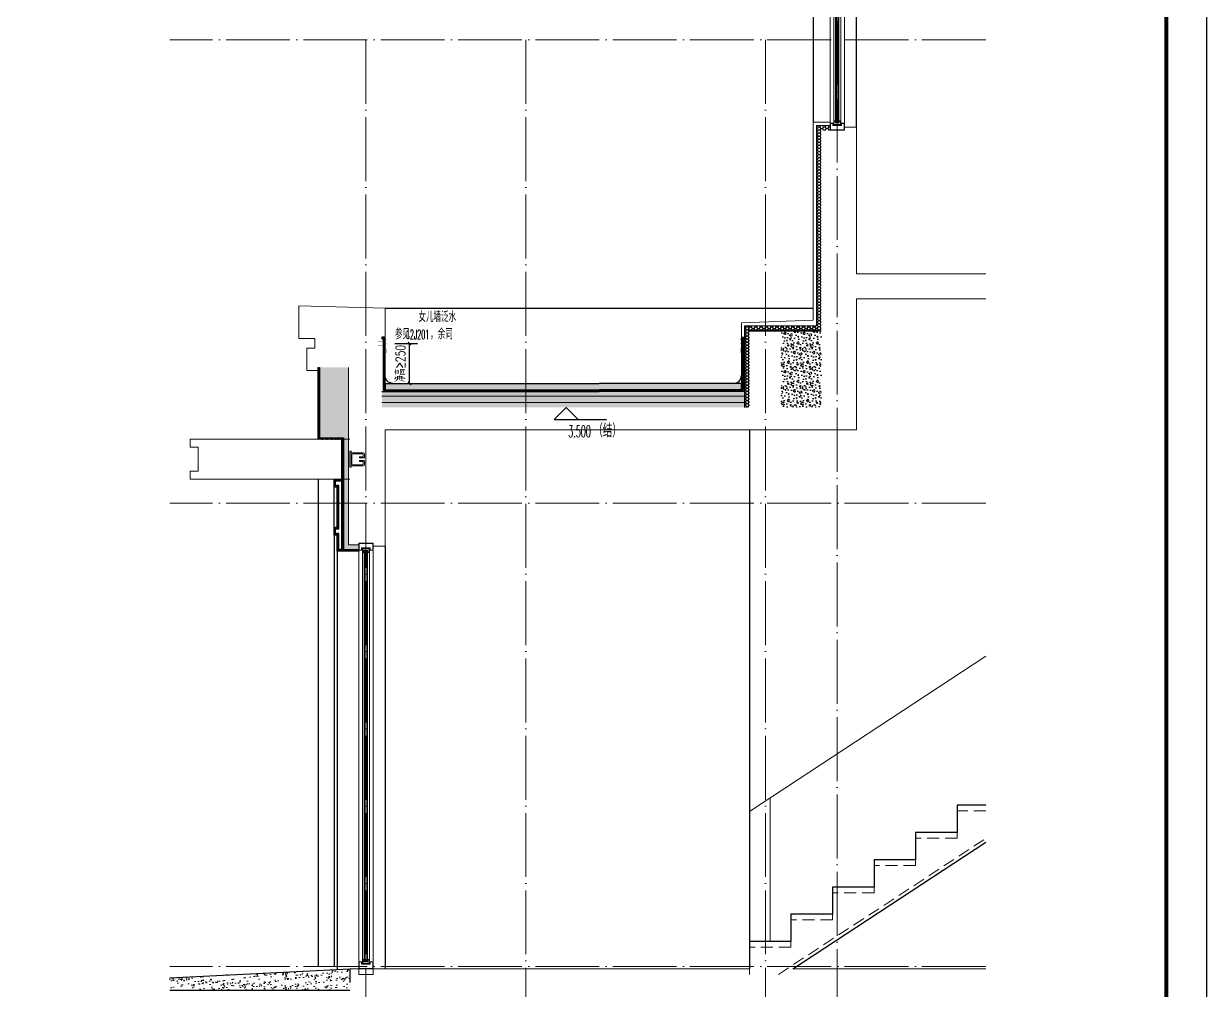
# Model space of a CAD drawing. Extents: x 27938 to 725830, y -209821 to 1628073.
# Drawn here: x 514478 to 521880, y -168599 to -162547 of the extents above; entities that cross this region are included whole.
import ezdxf
from ezdxf.xclip import XClip

# ---------------------------------------------------------------- set-up
doc = ezdxf.new("R2010")
doc.units = 0
doc.header["$LTSCALE"] = 1000
doc.header["$MEASUREMENT"] = 0
doc.header["$XCLIPFRAME"] = 0
for name, pattern in [('DASH', [0.35, 0.25, -0.1]), ('DOTE', [2.42, 2, -0.2, 0.02, -0.2]), ('HIDDEN', [0.375, 0.25, -0.125])]:
    doc.linetypes.add(name, pattern=pattern)
for name, color, linetype in [('3-剖面填充（细）', 250, 'Continuous'), ('3-屋面构造层', 157, 'Continuous'), ('DIM_ELEV', 3, 'Continuous'), ('DIM_IDEN', 67, 'Continuous'), ('PUB_TEXT', 4, 'Continuous'), ('SURFACE', 6, 'Continuous'), ('图框', 140, 'Continuous'), ('看线', 251, 'Continuous'), ('立面', 73, 'Continuous'), ('立面-看线', 251, 'Continuous')]:
    doc.layers.add(name, color=color, linetype=linetype)
for name, color, linetype, lineweight in [('DOTE', 19, 'DOTE', 9), ('PUB_HATCH', 8, 'Continuous', 9), ('S_WINDOW', 144, 'Continuous', 15), ('STAIR', 2, 'Continuous', 18), ('WALL', 9, 'Continuous', 40), ('内粉刷', 37, 'Continuous', 9), ('填充', 251, 'Continuous', 5), ('栏杆', 163, 'Continuous', 5), ('立面-普通轮廓', 7, 'Continuous', 18), ('立面-栏杆', 105, 'Continuous', 15), ('细细', 250, 'Continuous', 0)]:
    doc.layers.add(name, color=color, linetype=linetype, lineweight=lineweight)
doc.layers.add('yichutu', color=7, linetype='Continuous', true_color=0xffffff, plot=False)
doc.styles.add('_TCH_DIM', font='SIMPLEX.shx', dxfattribs={"width": 0.7, "bigfont": 'GBCBIG.shx'})
doc.styles.add('_TCH_DIM_T3', font='SIMPLEX.shx', dxfattribs={"width": 0.494118, "bigfont": 'GBCBIG.shx'})
doc.dimstyles.new('_TCH_ARCH&&20', dxfattribs={"dimtxt": 59.5, "dimasz": 20, "dimexe": 50, "dimexo": 60, "dimgap": 25.25, "dimtad": 1, "dimdec": 0, "dimzin": 0, "dimdsep": 46, "dimtxsty": '_TCH_DIM_T3', "dimblk": 'ARCHTICK', "dimcen": 0.09, "dimclrt": 7, "dimazin": 2, "dimtfac": 1, "dimtdec": 0, "dimtix": 1, "dimtmove": 2, "dimatfit": 3, "dimfxl": 1, "dimtolj": 1, "dimtzin": 0, "dimarcsym": 0})
pattern_1 = [(315, (-487844.146, -695312.984), (-1.767766953, -1.767766953), []), (315, (-487842.9675, -695312.984), (-1.767766953, -1.767766953), [])]
pattern_2 = [(315, (-487844.1448, -698016.4197), (-1.767766953, -1.767766953), []), (315, (-487842.9663, -698016.4197), (-1.767766953, -1.767766953), [])]
pattern_3 = [(315, (-218910.2607, -140541.0897), (-1.767766953, -1.767766953), []), (315, (-218909.0822, -140541.0897), (-1.767766953, -1.767766953), [])]
pattern_4 = [(315, (-218910.2607, -141979.3279), (-1.767766953, -1.767766953), []), (315, (-218909.0822, -141979.3279), (-1.767766953, -1.767766953), [])]

# ---------------------------------------------------------------- blocks, each defined once
blk = doc.blocks.new('GFDDDDRG')
at = {"layer": '图框'}
blk.add_lwpolyline([(923310, -107437), (923310, -159999), (893610, -159999), (893610, -107437)], close=True, dxfattribs=at)
blk.add_lwpolyline([(923310, -107437), (923310, -159999), (893610, -159999), (893610, -107437)], close=True, dxfattribs=at)
at = {"layer": '图框', "const_width": 50}
blk.add_lwpolyline([(894110, -159499), (922810, -159499), (922810, -108687), (894110, -108687)], close=True, dxfattribs=at)
blk = doc.blocks.new('yct-1051-594-26275-14850-25-1002.0')
at = {"layer": 'yichutu', "color": 7, "true_color": 0xffffff}
blk.add_lwpolyline([(0, 0), (0, 14850), (26275, 14850), (26275, 0)], close=True, dxfattribs=at)
blk = doc.blocks.new('A$C657A2A31')
at = {"layer": '栏杆', "color": 5}
for p, q in [((0, 0), (6.4, 0)), ((0, -100.3), (0, 0)), ((6.4, 0), (6.4, -100.3)), ((84.4, -10), (12.4, -10)), ((12.4, -22.3), (12.4, -78)), ((77.4, -16.3), (18.4, -16.3)), ((59.6, -35.7), (59.6, -41.7)), ((80.4, -35.7), (59.6, -35.7)), ((87.4, -41.7), (59.6, -41.7)), ((59.6, -58.6), (59.6, -64.6)), ((87.4, -58.6), (59.6, -58.6)), ((80.4, -64.6), (59.6, -64.6)), ((83.4, -32.7), (83.4, -22.3)), ((83.4, -67.6), (83.4, -78)), ((90.4, -16), (90.4, -38.7)), ((90.4, -84.3), (90.4, -61.6)), ((6.4, -100.3), (0, -100.3)), ((84.4, -90.3), (12.4, -90.3)), ((77.4, -84), (18.4, -84))]:
    blk.add_line(p, q, dxfattribs=at)
for centre, radius, start, end in [((12.4, -16), 6, 90, 180), ((18.4, -22.3), 6, 90, 180), ((77.4, -22.3), 6, 0, 90), ((80.4, -32.7), 3, 270, 0), ((80.4, -67.6), 3, 0, 90), ((84.4, -16), 6, 0, 90), ((87.4, -38.7), 3, 270, 0), ((87.4, -61.6), 3, 0, 90), ((12.4, -84.3), 6, 180, 270), ((18.4, -78), 6, 180, 270), ((77.4, -78), 6, 270, 0), ((84.4, -84.3), 6, 270, 0)]:
    blk.add_arc(centre, radius, start, end, dxfattribs=at)
blk = doc.blocks.new('zrszerf')
at = {"layer": '细细'}
h = blk.add_hatch(dxfattribs=at)
h.set_pattern_fill('金属', color=256, style=0)
h.set_pattern_definition(pattern_3)
h.paths.add_polyline_path([(257694.9, 608543.3), (257714.9, 608543.3), (257714.9, 608556.8), (257764.9, 608556.8), (257764.9, 608543.3), (257784.9, 608543.3), (257784.9, 608588.3), (257694.9, 608588.3)])
h.paths.add_polyline_path([(257712.9, 608558.8), (257712.9, 608545.3), (257696.9, 608545.3), (257696.9, 608586.3), (257782.9, 608586.3), (257782.9, 608545.3), (257766.9, 608545.3), (257766.9, 608558.8)], flags=16)
h = blk.add_hatch(dxfattribs=at)
h.set_pattern_fill('金属', color=256, style=0)
h.set_pattern_definition(pattern_3)
h.paths.add_polyline_path([(257762.4, 608554.8), (257762.4, 608529.8), (257750.4, 608529.8), (257750.4, 608539.8), (257729.4, 608539.8), (257729.4, 608529.8), (257717.4, 608529.8), (257717.4, 608554.8)])
h.paths.add_polyline_path([(257719.4, 608552.8), (257719.4, 608531.8), (257727.4, 608531.8), (257727.4, 608541.8), (257752.4, 608541.8), (257752.4, 608531.8), (257760.4, 608531.8), (257760.4, 608552.8)], flags=16)
h = blk.add_hatch(color=256, dxfattribs=at)
edge = h.paths.add_edge_path()
edge.add_line((257735.4, 608539.8), (257735.4, 608527.8))
edge.add_arc((257739.9, 608519.5), 9.44, 61.51755, 118.48245, ccw=False)
edge.add_line((257744.4, 608527.8), (257744.4, 608539.8))
edge.add_arc((257739.9, 608548.1), 9.44, 241.51755, 298.48245, ccw=False)
h = blk.add_hatch(dxfattribs=at)
h.set_pattern_fill('金属', color=256, style=0)
h.set_pattern_definition(pattern_4)
h.paths.add_polyline_path([(257694.9, 607233.3), (257714.9, 607233.3), (257714.9, 607219.8), (257764.9, 607219.8), (257764.9, 607233.3), (257784.9, 607233.3), (257784.9, 607188.3), (257694.9, 607188.3)])
h.paths.add_polyline_path([(257712.9, 607217.8), (257712.9, 607231.3), (257696.9, 607231.3), (257696.9, 607190.3), (257782.9, 607190.3), (257782.9, 607231.3), (257766.9, 607231.3), (257766.9, 607217.8)], flags=16)
h = blk.add_hatch(dxfattribs=at)
h.set_pattern_fill('金属', color=256, style=0)
h.set_pattern_definition(pattern_4)
h.paths.add_polyline_path([(257762.4, 607221.8), (257762.4, 607246.8), (257750.4, 607246.8), (257750.4, 607236.8), (257729.4, 607236.8), (257729.4, 607246.8), (257717.4, 607246.8), (257717.4, 607221.8)])
h.paths.add_polyline_path([(257719.4, 607223.8), (257719.4, 607244.8), (257727.4, 607244.8), (257727.4, 607234.8), (257752.4, 607234.8), (257752.4, 607244.8), (257760.4, 607244.8), (257760.4, 607223.8)], flags=16)
h = blk.add_hatch(color=256, dxfattribs=at)
edge = h.paths.add_edge_path()
edge.add_line((257735.4, 607236.8), (257735.4, 607248.8))
edge.add_arc((257739.9, 607257.1), 9.44, 241.51755, 298.48245)
edge.add_line((257744.4, 607248.8), (257744.4, 607236.8))
edge.add_arc((257739.9, 607228.5), 9.44, 61.51755, 118.48245)
at = {"layer": 'S_WINDOW'}
for p, q in [((257694.9, 607233.3), (257694.9, 608543.3)), ((257717.4, 607246.8), (257717.4, 608529.8)), ((257762.4, 607246.8), (257762.4, 608529.8)), ((257784.9, 607233.3), (257784.9, 608543.3))]:
    blk.add_line(p, q, dxfattribs=at)
for points in [[(257784.9, 608588.3), (257784.9, 608543.3), (257764.9, 608543.3), (257764.9, 608556.8), (257714.9, 608556.8), (257714.9, 608543.3), (257694.9, 608543.3), (257694.9, 608588.3)], [(257782.9, 608586.3), (257782.9, 608545.3), (257766.9, 608545.3), (257766.9, 608558.8), (257712.9, 608558.8), (257712.9, 608545.3), (257696.9, 608545.3), (257696.9, 608586.3)], [(257762.4, 608554.8), (257762.4, 608529.8), (257750.4, 608529.8), (257750.4, 608539.8), (257729.4, 608539.8), (257729.4, 608529.8), (257717.4, 608529.8), (257717.4, 608554.8)], [(257760.4, 608552.8), (257760.4, 608531.8), (257752.4, 608531.8), (257752.4, 608541.8), (257727.4, 608541.8), (257727.4, 608531.8), (257719.4, 608531.8), (257719.4, 608552.8)], [(257784.9, 607188.3), (257784.9, 607233.3), (257764.9, 607233.3), (257764.9, 607219.8), (257714.9, 607219.8), (257714.9, 607233.3), (257694.9, 607233.3), (257694.9, 607188.3)], [(257782.9, 607190.3), (257782.9, 607231.3), (257766.9, 607231.3), (257766.9, 607217.8), (257712.9, 607217.8), (257712.9, 607231.3), (257696.9, 607231.3), (257696.9, 607190.3)], [(257762.4, 607221.8), (257762.4, 607246.8), (257750.4, 607246.8), (257750.4, 607236.8), (257729.4, 607236.8), (257729.4, 607246.8), (257717.4, 607246.8), (257717.4, 607221.8)], [(257760.4, 607223.8), (257760.4, 607244.8), (257752.4, 607244.8), (257752.4, 607234.8), (257727.4, 607234.8), (257727.4, 607244.8), (257719.4, 607244.8), (257719.4, 607223.8)]]:
    blk.add_lwpolyline(points, close=True, dxfattribs=at)
at = {"layer": '细细'}
for points in [[(257729.4, 608529.8), (257729.4, 607246.8)], [(257735.4, 607248.8), (257735.4, 608539.8)], [(257744.4, 607248.8), (257744.4, 608539.8)], [(257750.4, 608529.8), (257750.4, 607246.8)]]:
    blk.add_lwpolyline(points, dxfattribs=at)
for points in [[(257735.4, 608539.8), (257735.4, 608527.8, -0.253805), (257744.4, 608527.8), (257744.4, 608539.8, -0.253805)], [(257735.4, 607236.8), (257735.4, 607248.8, 0.253805), (257744.4, 607248.8), (257744.4, 607236.8, 0.253805)]]:
    blk.add_lwpolyline(points, format="xyb", close=True, dxfattribs=at)
blk = doc.blocks.new('FGHFG4334GDFGDFFGGGGGGDFG4G')
at = {"layer": 'SURFACE', "const_width": 2.25}
for points in [[(46.5, 0), (0, 0)], [(46.5, -27.6), (0, -27.6)]]:
    blk.add_lwpolyline(points, dxfattribs=at)
at = {"layer": 'SURFACE', "const_width": 1.5}
blk.add_lwpolyline([(46.5, 17.2, -1), (46.5, 5.2), (46.5, -6.8, -1), (46.5, -18.8), (46.5, -36.8), (52.5, -48), (52.5, -72.8)], format="xyb", dxfattribs=at)
blk = doc.blocks.new('FGDGDGD')
at = {"layer": '3-屋面构造层'}
h = blk.add_hatch(dxfattribs=at)
h.set_pattern_fill('隔热材料01', color=256, scale=7.692308, style=0)
h.set_pattern_definition([(270, (9.5186, 433.228), (3.846153863, -7e-16), [0.385980771, -3.460173092]), (270, (6.637, 433.228), (3.846153863, -7e-16), [0.385980771, -3.460173092]), (90, (8.5996, 430.618), (-3.846153863, 2e-16), [0.385980771, -3.460173092]), (90, (7.556, 430.618), (-3.846153863, 2e-16), [0.385980771, -3.460173092]), (180, (10.002, 430), (-5e-16, -3.846153863), [3.848019248, 0.001865385]), (135, (8.9282, 430.193), (2e-16, 3.846144175), [0.328307694, -5.110980792]), (116.56505, (12.5422, 430.4251), (8.6793e-06, 3.8461487416), [0.215769232, -8.384500037]), (116.56505, (8.696, 430.4251), (8.6793e-06, 3.8461487416), [0.215769232, -8.384500037]), (153.43495, (13.1603, 430), (-8.679e-06, 3.846148742), [0.431538463, -8.168730805]), (153.43495, (9.3142, 430), (-8.679e-06, 3.846148742), [0.431538463, -8.168730805]), (63.43495, (12.4457, 431.0041), (-8.6793e-06, 3.8461487416), [2.054923086, -6.545346183]), (63.43495, (8.5996, 431.0041), (-8.6793e-06, 3.8461487416), [2.054923086, -6.545346183]), (116.56505, (13.3647, 433.228), (8.6793e-06, 3.8461487416), [0.215769232, -8.384500037]), (116.56505, (9.5186, 433.228), (8.6793e-06, 3.8461487416), [0.215769232, -8.384500037]), (135, (9.422, 433.421), (2e-16, 3.846144175), [0.328307694, -5.110980792]), (153.43495, (13.036, 433.6532), (-8.679e-06, 3.846148742), [0.431538463, -8.168730805]), (153.43495, (9.19, 433.6532), (-8.679e-06, 3.846148742), [0.431538463, -8.168730805]), (45, (6.7336, 433.421), (2e-16, 3.846144175), [0.328307694, -5.110980792]), (63.43495, (10.4833, 433.228), (-8.6793e-06, 3.8461487416), [0.215769232, -8.384500037]), (63.43495, (6.6371, 433.228), (-8.6793e-06, 3.8461487416), [0.215769232, -8.384500037]), (26.56505, (10.812, 433.6532), (8.679e-06, 3.846148742), [0.431538463, -8.168730805]), (26.56505, (6.9658, 433.6532), (8.679e-06, 3.846148742), [0.431538463, -8.168730805]), (116.56505, (11.4023, 431.0041), (8.6793e-06, 3.8461487416), [2.054923086, -6.545346183]), (116.56505, (7.5561, 431.0041), (8.6793e-06, 3.8461487416), [2.054923086, -6.545346183]), (45, (7.2275, 430.193), (2e-16, 3.846144175), [0.328307694, -5.110980792]), (63.43495, (11.3058, 430.4251), (-8.6793e-06, 3.8461487416), [0.215769232, -8.384500037]), (63.43495, (7.4596, 430.4251), (-8.6793e-06, 3.8461487416), [0.215769232, -8.384500037]), (26.56505, (10.6877, 430), (8.679e-06, 3.846148742), [0.431538463, -8.168730805]), (26.56505, (6.8415, 430), (8.679e-06, 3.846148742), [0.431538463, -8.168730805])])
edge = h.paths.add_edge_path()
edge.add_arc((682180.8, 585366.2), 9.23, 450, 540, ccw=False)
edge.add_line((682180.8, 585375.4), (682191.6, 585375.4))
edge.add_line((682191.6, 585375.4), (682191.6, 585366.2))
edge.add_line((682191.6, 585366.2), (682171.6, 585366.2))
h = blk.add_hatch(dxfattribs=at)
h.set_pattern_fill('混凝土', color=256, scale=5, angle=-1.14576, style=0)
h.set_pattern_definition([(48.854237, (-82751.966, -43707.863), (35.7930991, -3.8540962), [3.75, -41.25]), (353.854237, (-82751.966, -43707.863), (-6.1841378, 37.7408106), [3, -33]), (99.305637, (-82748.983, -43708.185), (29.6089874, 33.886691), [3.1870095, -35.0571056]), (45.038437, (-82751.766, -43697.865), (53.1858973, -9.3413237), [5.625, -61.875]), (95.489837, (-82747.334, -43698.644), (47.6977146, 47.7616795), [4.7805144, -52.58565]), (350.038437, (-82751.766, -43697.865), (47.6976773, 47.7617167), [4.5, -49.5]), (19.854237, (-82746.817, -43700.465), (29.4368469, -20.7237073), [3.75, -41.25]), (324.854237, (-82746.817, -43700.465), (12.8883392, 36.0069862), [3, -33]), (70.305637, (-82744.364, -43702.192), (42.3251977, 15.2832459), [3.1870095, -35.0571056]), (36.3542372, (-82751.966, -43707.863), (0.9406985, 16.62920733), [0, -32.6, 0, -33.5, 0, -33.125]), (6.3542372, (-82751.966, -43707.863), (13.54517982, 19.45362572), [0, -19.1, 0, -31.85, 0, -12.625]), (326.3542372, (-82763.114, -43707.64), (26.66323482, -1.66123381), [0, -12.5, 0, -39, 0, -51.75]), (316.3542372, (-82768.113, -43707.54), (29.2535633, 4.4211788), [0, -16.25, 0, -25.9, 0, -36.75])])
h.paths.add_polyline_path([(674875.1, 585046.2), (674875.1, 585086.2), (682171.6, 585086.2), (682171.6, 585046.2)])
h = blk.add_hatch(dxfattribs=at)
h.set_pattern_fill('隔热材料03', color=256, scale=12.5, style=0)
h.set_pattern_definition([(113.578, (-500407.8114, 374696.8656), (-0.0086926214, 6.2699620763), [1.075, -0.5693125, 2.8375, -0.5693125, 1.075, -0.6825]), (66.42, (-500406.1744, 374696.8656), (2.727787851, 6.0425e-05), [1.075, -0.5693125, 2.840375, -0.5693125, 1.075, -0.6825]), (180, (-500406.1744, 374696.8656), (0, 6.25), [1.636625, -1.0910625]), (180, (-500407.538, 374702.4906), (0, 6.25), [1.636625, -1.0910625]), (90, (-500405.7427, 374697.8548), (2.72775, 2e-16), [0.52175, -5.72825]), (90, (-500407.1066, 374700.9798), (2.72775, 2e-16), [0.52175, -5.72825]), (90, (-500408.2427, 374697.8548), (2.72775, 2e-16), [0.52175, -5.72825]), (90, (-500409.6066, 374700.9798), (2.72775, 2e-16), [0.52175, -5.72825])])
edge = h.paths.add_edge_path()
edge.add_line((682177.8, 585086.2), (682177.8, 585050.2))
edge.add_arc((682171.6, 585050.2), 6.25, 270, 360, ccw=False)
edge.add_line((682171.6, 585044), (682171.6, 585086.2))
edge.add_line((682171.6, 585086.2), (682177.8, 585086.2))
h = blk.add_hatch(dxfattribs=at)
h.set_pattern_fill('焦渣矿渣', color=256, scale=4, angle=-1.14576, style=0)
h.set_pattern_definition([(358.8542372, (-82751.966, -43697.863), (8.27546507, 13.69326162), [1.6, -14.4]), (298.8542372, (-82751.966, -43697.863), (15.99644496, -0.32013217), [1.6, -14.4]), (238.8542372, (-82750.366, -43697.895), (7.72097989, -14.0133938), [1.6, -14.4]), (268.8542372, (-82745.567, -43697.991), (15.83683295, -8.3183365), [2.4, -11.456]), (268.8542372, (-82743.967, -43698.023), (15.83683295, -8.3183365), [2.4, -11.456]), (268.8542372, (-82742.368, -43698.055), (15.83683295, -8.3183365), [2.4, -11.456])])
h.paths.add_polyline_path([(674875.1, 585006.2), (674875.1, 585036.2), (682191.6, 585036.2), (682191.6, 585006.2)])
h = blk.add_hatch(dxfattribs=at)
h.set_pattern_fill('加气混凝土', color=256, scale=5, style=0)
h.set_pattern_definition([(0, (-82734.266, -43726.163), (30, 60), [0, -60]), (0, (-82769.366, -43734.263), (30, 60), [0, -60]), (0, (-82749.866, -43734.863), (30, 60), [0, -60]), (0, (-82728.566, -43717.163), (30, 60), [0, -60]), (0, (-82753.466, -43737.863), (30, 60), [0, -60]), (0, (-82722.566, -43679.363), (30, 60), [0, -60]), (0, (-82740.866, -43684.163), (30, 60), [0, -60]), (0, (-82731.266, -43691.663), (30, 60), [0, -60]), (0, (-82780.166, -43692.863), (30, 60), [0, -60]), (0, (-82750.766, -43695.563), (30, 60), [0, -60]), (0, (-82762.166, -43710.863), (30, 60), [0, -60]), (0, (-82761.566, -43733.363), (30, 60), [0, -60]), (0, (-82739.066, -43735.763), (30, 60), [0, -60]), (0, (-82722.566, -43709.363), (30, 60), [0, -60]), (0, (-82778.666, -43718.663), (30, 60), [0, -60]), (0, (-82773.566, -43708.463), (30, 60), [0, -60]), (0, (-82750.166, -43712.663), (30, 60), [0, -60]), (0, (-82758.566, -43721.363), (30, 60), [0, -60]), (0, (-82763.366, -43701.563), (30, 60), [0, -60]), (0, (-82755.866, -43679.063), (30, 60), [0, -60]), (0, (-82776.266, -43731.263), (30, 60), [0, -60]), (0, (-82743.266, -43691.363), (30, 60), [0, -60]), (0, (-82771.166, -43690.463), (30, 60), [0, -60]), (0, (-82775.966, -43682.663), (30, 60), [0, -60]), (130.601294, (-82726.2516, -43698.149), (-149.999998343, 180.000000787), [2.6341554, -1103.7111]), (18.4349488, (-82730.537, -43697.006), (149.99999945, 59.99999956), [2.710524, -376.76279]), (90, (-82730.537, -43699.578), (30, 60), [2.5714284, -117.428565]), (161.565051, (-82727.966, -43700.435), (-150.000000755, 59.99999553), [2.710524, -376.76279]), (53.1301023, (-82727.966, -43700.435), (30.00000006, 59.99999997), [2.857143, -297.14285]), (135, (-82725.68, -43731.006), (-30.00000363, 59.99999594), [2.424366, -167.28126]), (45, (-82729.109, -43731.006), (29.9999998, 59.99999976), [2.424366, -167.28126]), (135, (-82727.394, -43732.72), (-30.00000363, 59.99999594), [2.424366, -167.28126]), (45, (-82727.394, -43732.72), (29.9999998, 59.99999976), [2.424366, -167.28126]), (116.565051, (-82754.537, -43690.72), (-5.2e-06, 119.9999967), [3.1943826, -63.88765]), (180, (-82755.966, -43687.863), (-30, 60), [3.4285716, -56.571425]), (63.434949, (-82760.823, -43690.72), (3e-07, 119.9999994), [3.1943826, -63.88765]), (116.565051, (-82759.394, -43693.58), (-5.2e-06, 119.9999967), [3.1943826, -63.88765]), (0, (-82759.394, -43693.58), (30, 60), [3.4285716, -56.571425]), (63.434949, (-82755.966, -43693.58), (3e-07, 119.9999994), [3.1943826, -63.88765]), (107.102728, (-82731.9658, -43711.0063), (-89.999996559, 300.000000484), [3.8861346, -1628.29025]), (143.972626, (-82733.1087, -43707.292), (-569.999992774, 419.999999525), [3.8861346, -812.202]), (180, (-82736.25, -43705.006), (-30, 60), [3.7142856, -56.28571]), (36.0273733, (-82743.1087, -43707.292), (569.999995788, 419.999995472), [3.8861346, -812.202]), (71.5650511, (-82744.252, -43710.721), (90.00000046, 299.99999948), [3.6140316, -375.85928]), (107.102728, (-82743.1087, -43714.4348), (-89.999996559, 300.000000484), [3.8861346, -1628.29025]), (143.972626, (-82739.966, -43716.7206), (-569.999992774, 419.999999525), [3.8861346, -812.202]), (0, (-82739.966, -43716.72), (30, 60), [3.7142856, -56.28571]), (36.0273733, (-82736.2516, -43716.7206), (569.999995788, 419.999995472), [3.8861346, -812.202]), (71.5650511, (-82733.109, -43714.435), (90.00000046, 299.99999948), [3.6140316, -375.85928]), (150.255118, (-82731.3944, -43683.006), (-90.000000213, 59.999999257), [2.303502, -481.43196]), (90, (-82733.394, -43684.15), (30, 60), [2.2857144, -117.714275]), (29.7448813, (-82733.3944, -43684.149), (90.000000053, 59.99999972), [2.303502, -481.43196]), (116.565051, (-82745.394, -43725.58), (-5.2e-06, 119.9999967), [3.1943826, -63.88765]), (168.690067, (-82746.823, -43722.7206), (-270.0000002, 59.999998494), [2.9137254, -608.96855]), (41.1859251, (-82751.9658, -43724.149), (749.999995456, 659.999994229), [3.0371844, -1272.5802]), (90, (-82751.966, -43727.006), (30, 60), [2.857143, -117.14285]), (138.814074, (-82749.68, -43729.0063), (-749.999986669, 660.000004204), [3.0371844, -1272.5802]), (16.6992442, (-82749.68, -43729.0063), (989.999992552, 299.999996858), [2.982945, -1249.85375]), (60.9453959, (-82746.823, -43728.149), (29.99999992, 59.999999469), [2.9416086, -1232.53395]), (109.983106, (-82770.5373, -43700.4348), (-150.000000565, 419.9999988885), [3.3442002, -1401.21975]), (155.556045, (-82771.68, -43697.292), (-390.0000014866, 179.99999626), [3.4522986, -1446.51315]), (24.4439547, (-82777.9658, -43697.292), (390.0000001945, 179.999999134), [3.4522986, -1446.51315]), (70.0168934, (-82779.1087, -43700.4348), (150.000000452, 419.999998958), [3.3442002, -1401.21975]), (109.983106, (-82777.9658, -43703.5777), (-150.000000565, 419.9999988885), [3.3442002, -1401.21975]), (160.016893, (-82774.823, -43704.7206), (-150.000000088, 59.999997267), [3.3442002, -698.93775]), (19.9831065, (-82774.823, -43704.7206), (149.999999176, 59.999999905), [3.3442002, -698.93775]), (70.0168934, (-82771.68, -43703.5777), (150.000000452, 419.999998958), [3.3442002, -1401.21975]), (122.005383, (-82748.2516, -43705.8634), (-30.000004026, 59.999996937), [2.6954232, -563.3434]), (18.4349488, (-82752.252, -43704.435), (149.99999945, 59.99999956), [2.710524, -376.76279]), (90, (-82752.252, -43707.006), (30, 60), [2.5714284, -117.428565]), (161.565051, (-82749.68, -43707.863), (-150.000000755, 59.99999553), [2.710524, -376.76279]), (54.4623222, (-82749.68, -43707.8634), (209.999999696, 299.99999955), [2.457807, -1029.82115]), (116.565051, (-82765.68, -43720.435), (-5.2e-06, 119.9999967), [3.1943826, -63.88765]), (180, (-82767.11, -43717.58), (-30, 60), [3.142857, -56.85714]), (59.0362434, (-82771.966, -43720.435), (30.000000098, 59.99999971), [3.3319728, -696.3822]), (120.963756, (-82770.2516, -43723.292), (-30.0000041, 59.999997245), [3.3319728, -696.3822]), (0, (-82770.25, -43723.29), (30, 60), [3.142857, -56.85714]), (63.434949, (-82767.11, -43723.29), (3e-07, 119.9999994), [3.1943826, -63.88765])])
h.paths.add_polyline_path([(682191.6, 584936.2), (674875.1, 584936.2), (674875.1, 584966.2), (682191.6, 584966.2)])
at = {"layer": '立面-看线'}
h = blk.add_hatch(dxfattribs=at)
h.set_pattern_fill('HONEY', color=256, scale=7)
h.set_pattern_definition([(0, (-799653.24, -415240.13), (16.66875, 9.623705), [11.1125, -22.225]), (120, (-799653.24, -415240.13), (-16.66874801, 9.62370845), [11.1125, -22.225]), (60, (-799653.24, -415240.13), (1.99e-06, 19.24741345), [-22.225, 11.1125])])
h.paths.add_polyline_path([(682191.6, 584966.2), (674875.1, 584966.2), (674875.1, 585006.2), (682191.6, 585006.2)])
at = {"layer": '3-屋面构造层'}
for p, q in [((682177.8, 585086.2), (674875.1, 585086.2)), ((682171.6, 585046.2), (674875.1, 585046.2)), ((682171.6, 585086.2), (682171.6, 585044)), ((682191.6, 585036.2), (674875.1, 585036.2))]:
    blk.add_line(p, q, dxfattribs=at)
at = {"layer": '3-屋面构造层', "color": 251, "linetype": 'DASH', "ltscale": 0.05, "true_color": 0x636466, "const_width": 2.5}
for points in [[(682056.6, 585042.7), (682171.6, 585042.7, 0.414214), (682179.1, 585050.2), (682179.1, 585366.2)], [(682056.6, 585039), (682171.6, 585039, 0.414214), (682182.8, 585050.2), (682182.8, 585366.2)]]:
    blk.add_lwpolyline(points, format="xyb", dxfattribs=at)
at = {"layer": '3-屋面构造层', "color": 251, "true_color": 0x636466}
for points in [[(682056.6, 585041.5), (682171.6, 585041.5, 0.414214), (682180.3, 585050.2), (682180.3, 585366.2)], [(682056.6, 585044), (682171.6, 585044, 0.414214), (682177.8, 585050.2), (682177.8, 585366.2)], [(682056.6, 585040.2), (682171.6, 585040.2, 0.414214), (682181.6, 585050.2), (682181.6, 585366.2), (682184.1, 585366.2), (682184.1, 585050.2, -0.414214), (682171.6, 585037.7), (682056.6, 585037.7)]]:
    blk.add_lwpolyline(points, format="xyb", dxfattribs=at)
at = {"layer": '3-屋面构造层', "ltscale": 0.8}
blk.add_lwpolyline([(682171.6, 585366.2, -0.414214), (682180.8, 585375.4), (682191.6, 585375.4), (682191.6, 585366.2), (682171.6, 585366.2)], format="xyb", dxfattribs=at)
at = {"layer": '3-屋面构造层', "color": 251, "linetype": 'DASH', "ltscale": 0.05, "true_color": 0x636466, "const_width": 2.5}
for points in [[(682056.6, 585042.7), (682042.7, 585039)], [(682042.7, 585039), (674875.1, 585039)]]:
    blk.add_lwpolyline(points, dxfattribs=at)
at = {"layer": '3-屋面构造层', "color": 251, "true_color": 0x636466}
for points in [[(682056, 585043.8), (682042.1, 585040.1)], [(682042.7, 585040.2), (674875.1, 585040.2)], [(674875.1, 585037.7), (682042.7, 585037.7)], [(682043.2, 585037.9), (682057.1, 585041.6)]]:
    blk.add_lwpolyline(points, dxfattribs=at)
at = {"layer": '3-屋面构造层'}
blk.add_arc((682121.6, 585136.2), 50, 270, 360, dxfattribs=at)
at = {"layer": 'PUB_HATCH', "color": 215, "true_color": 0xa953a0}
for p, q in [((682191.6, 585006.2), (674875.1, 585006.2)), ((682191.6, 584966.2), (674875.1, 584966.2))]:
    blk.add_line(p, q, dxfattribs=at)
at = {"layer": '3-屋面构造层', "color": 1, "xscale": -1}
blk.add_blockref('FGHFG4334GDFGDFFGGGGGGDFG4G', (682218.1, 585349), dxfattribs=at)
blk = doc.blocks.new('_ArchTick')
at = {"color": 0, "linetype": 'ByBlock', "const_width": 0.4}
blk.add_lwpolyline([(-0.5, -0.5), (0.5, 0.5)], dxfattribs=at)
blk = doc.blocks.new('*D346')
at = {"layer": 'Defpoints', "color": 0, "transparency": 16777216}
for p in [(516740.3, -164549.3), (516892.8, -164549.3), (516740.3, -164799.3)]:
    blk.add_point(p, dxfattribs=at)
at = {"layer": 'DIM_IDEN', "color": 0, "lineweight": -2, "transparency": 16777216}
for p, q in [((516800.3, -164549.3), (516942.8, -164549.3)), ((516892.8, -164799.3), (516892.8, -164549.3)), ((516800.3, -164799.3), (516942.8, -164799.3))]:
    blk.add_line(p, q, dxfattribs=at)
at = {"layer": 'DIM_IDEN', "color": 0, "lineweight": -2, "transparency": 16777216, "xscale": 20, "yscale": 20, "zscale": 20}
for p, rotation in [((516892.8, -164549.3), 90), ((516892.8, -164799.3), 270)]:
    blk.add_blockref('_ArchTick', p, dxfattribs=dict(at, rotation=rotation))
at = {"layer": 'DIM_IDEN', "color": 7, "transparency": 16777216, "insert": (516836.2, -164674.3), "char_height": 59.5, "attachment_point": 5, "rotation": 90, "style": '_TCH_DIM_T3'}
blk.add_mtext('\\A1;{\\W0.70588;净高≥250}', dxfattribs=at)
blk = doc.blocks.new('A$C40486AD2')
at = {"layer": 'PUB_TEXT', "style": '_TCH_DIM'}
for s, height, width, p in [('女儿墙泛水', 67.52, 0.7, (254.8, 115.3)), ('参见', 67.52, 0.7, (107.7, 7.5)), ('，余同', 67.52, 0.7, (327.8, 7.5)), ('12J201', 59.5, 0.494118, (176.6, 7.5))]:
    blk.add_text(s, height=height, dxfattribs=dict(at, width=width)).set_placement(p)

msp = doc.modelspace()

# ---------------------------------------------------------------- hatches: boundary and pattern name
h = msp.add_hatch()
h.set_pattern_fill('ANSI34', color=1, style=0, double=1)
h.set_pattern_definition([(45, (-769912.582, -677950.066), (-6.73519209, 6.73519209), []), (45, (-769910.337, -677950.066), (-6.73519209, 6.73519209), []), (45, (-769908.092, -677950.066), (-6.73519209, 6.73519209), []), (45, (-769905.847, -677950.066), (-6.73519209, 6.73519209), [])])
h.paths.add_polyline_path([(516470.3, -165149.3), (516470.3, -165849.3), (516575.3, -165849.3), (516575.3, -165839.3), (516480.3, -165839.3), (516480.3, -165139.3), (516330.3, -165139.2), (516330.3, -164699.2), (516320.3, -164699.2), (516320.3, -165149.2)])
at = {"layer": '3-剖面填充（细）'}
h = msp.add_hatch(dxfattribs=at)
h.set_pattern_fill('加气混凝土', color=256, scale=10)
h.set_pattern_definition([(0, (115092.37, -76057.47), (60, 120), [0, -120]), (0, (115022.17, -76073.67), (60, 120), [0, -120]), (0, (115061.17, -76074.87), (60, 120), [0, -120]), (0, (115103.77, -76039.47), (60, 120), [0, -120]), (0, (115053.97, -76080.87), (60, 120), [0, -120]), (0, (115115.77, -75963.87), (60, 120), [0, -120]), (0, (115079.17, -75973.47), (60, 120), [0, -120]), (0, (115098.37, -75988.47), (60, 120), [0, -120]), (0, (115000.57, -75990.87), (60, 120), [0, -120]), (0, (115059.37, -75996.27), (60, 120), [0, -120]), (0, (115036.57, -76026.87), (60, 120), [0, -120]), (0, (115037.77, -76071.87), (60, 120), [0, -120]), (0, (115082.77, -76076.67), (60, 120), [0, -120]), (0, (115115.77, -76023.87), (60, 120), [0, -120]), (0, (115003.57, -76042.47), (60, 120), [0, -120]), (0, (115013.77, -76022.07), (60, 120), [0, -120]), (0, (115060.57, -76030.47), (60, 120), [0, -120]), (0, (115043.77, -76047.87), (60, 120), [0, -120]), (0, (115034.17, -76008.27), (60, 120), [0, -120]), (0, (115049.17, -75963.27), (60, 120), [0, -120]), (0, (115008.37, -76067.67), (60, 120), [0, -120]), (0, (115074.37, -75987.87), (60, 120), [0, -120]), (0, (115018.57, -75986.07), (60, 120), [0, -120]), (0, (115008.97, -75970.47), (60, 120), [0, -120]), (130.601294, (115108.3994, -76001.438), (-299.99999669, 360.00000157), [5.26831, -2207.4222]), (18.434949, (115099.828, -75999.152), (299.9999989, 119.9999991), [5.421048, -753.52558]), (90, (115099.83, -76004.295), (60, 120), [5.142857, -234.85713]), (161.565051, (115104.97, -76006.01), (-300.0000015, 119.99999105), [5.421048, -753.52558]), (53.130102, (115104.97, -76006.01), (60.0000001, 120), [5.714286, -594.2857]), (135, (115109.542, -76067.15), (-60.0000073, 119.999992), [4.848732, -334.56252]), (45, (115102.685, -76067.15), (59.9999996, 119.9999995), [4.848732, -334.56252]), (135, (115106.114, -76070.58), (-60.0000073, 119.999992), [4.848732, -334.56252]), (45, (115106.114, -76070.58), (59.9999996, 119.9999995), [4.848732, -334.56252]), (116.56505, (115051.83, -75986.58), (-1e-05, 239.999993), [6.388765, -127.7753]), (180, (115048.97, -75980.87), (-60, 120), [6.857143, -113.14285]), (63.43495, (115039.26, -75986.58), (5e-07, 240), [6.388765, -127.7753]), (116.56505, (115042.11, -75992.3), (-1e-05, 239.999993), [6.388765, -127.7753]), (0, (115042.11, -75992.3), (60, 120), [6.857143, -113.14285]), (63.43495, (115048.97, -75992.3), (5e-07, 240), [6.388765, -127.7753]), (107.102728, (115096.971, -76027.152), (-179.99999312, 600.00000097), [7.77227, -3256.5805]), (143.972626, (115094.685, -76019.723), (-1139.99998555, 839.99999905), [7.77227, -1624.404]), (180, (115088.4, -76015.15), (-60, 120), [7.42857, -112.57142]), (36.0273733, (115074.685, -76019.723), (1139.99999158, 839.99999094), [7.77227, -1624.404]), (71.565051, (115072.4, -76026.58), (180.0000009, 599.999999), [7.228063, -751.71856]), (107.102728, (115074.685, -76034.009), (-179.99999312, 600.00000097), [7.77227, -3256.5805]), (143.972626, (115080.971, -76038.5805), (-1139.99998555, 839.99999905), [7.77227, -1624.404]), (0, (115080.97, -76038.58), (60, 120), [7.42857, -112.57142]), (36.0273733, (115088.399, -76038.5805), (1139.99999158, 839.99999094), [7.77227, -1624.404]), (71.565051, (115094.685, -76034.01), (180.0000009, 599.999999), [7.228063, -751.71856]), (150.255118, (115098.114, -75971.152), (-180.0000004, 119.9999985), [4.607004, -962.86392]), (90, (115094.114, -75973.44), (60, 120), [4.57143, -235.42855]), (29.7448813, (115094.114, -75973.438), (180.0000001, 119.99999944), [4.607004, -962.86392]), (116.56505, (115070.11, -76056.3), (-1e-05, 239.999993), [6.388765, -127.7753]), (168.690067, (115067.257, -76050.58), (-540.0000004, 119.999997), [5.82745, -1217.9371]), (41.1859251, (115056.971, -76053.4377), (1499.99999091, 1319.99998846), [6.07437, -2545.1604]), (90, (115056.97, -76059.15), (60, 120), [5.714286, -234.2857]), (138.814074, (115061.542, -76063.152), (-1499.99997334, 1320.00000841), [6.07437, -2545.1604]), (16.6992442, (115061.542, -76063.152), (1979.9999851, 599.999993716), [5.96589, -2499.7075]), (60.9453959, (115067.2565, -76061.4377), (59.99999984, 119.99999894), [5.883217, -2465.0679]), (109.983106, (115019.828, -76006.009), (-300.00000113, 839.99999778), [6.6884, -2802.4395]), (155.556045, (115017.5423, -75999.7234), (-780.000002973, 359.99999252), [6.904597, -2893.0263]), (24.4439547, (115004.971, -75999.7234), (780.00000039, 359.99999827), [6.904597, -2893.0263]), (70.0168934, (115002.685, -76006.009), (300.000000904, 839.999997916), [6.6884, -2802.4395]), (109.983106, (115004.971, -76012.295), (-300.00000113, 839.99999778), [6.6884, -2802.4395]), (160.016893, (115011.257, -76014.581), (-300.00000018, 119.99999453), [6.6884, -1397.8755]), (19.9831065, (115011.257, -76014.581), (299.99999835, 119.9999998), [6.6884, -1397.8755]), (70.0168934, (115017.5423, -76012.295), (300.000000904, 839.999997916), [6.6884, -2802.4395]), (122.005383, (115064.4, -76016.866), (-60.00000805, 119.99999387), [5.390846, -1126.6868]), (18.434949, (115056.4, -76014.01), (299.9999989, 119.9999991), [5.421048, -753.52558]), (90, (115056.4, -76019.15), (60, 120), [5.142857, -234.85713]), (161.565051, (115061.542, -76020.866), (-300.0000015, 119.99999105), [5.421048, -753.52558]), (54.4623222, (115061.542, -76020.866), (419.99999939, 599.9999991), [4.915614, -2059.6423]), (116.56505, (115029.54, -76046.01), (-1e-05, 239.999993), [6.388765, -127.7753]), (180, (115026.69, -76040.3), (-60, 120), [6.285714, -113.71428]), (59.0362434, (115016.971, -76046.009), (60.0000002, 119.99999942), [6.663946, -1392.7644]), (120.963756, (115020.399, -76051.723), (-60.0000082, 119.9999945), [6.663946, -1392.7644]), (0, (115020.4, -76051.72), (60, 120), [6.285714, -113.71428]), (63.43495, (115026.69, -76051.72), (5e-07, 240), [6.388765, -127.7753])])
h.paths.add_polyline_path([(519220.3, -164949.3), (519470.3, -164949.3), (519470.3, -164469.2), (519220.3, -164469.2)])
at = {"layer": '填充'}
h = msp.add_hatch(dxfattribs=at)
h.set_pattern_fill('AR-CONC', color=256, scale=50, style=0)
h.set_pattern_definition([(50, (-14071077.7, -5524357), (91.0923345, -7.96954277), [9.525, -104.775]), (355, (-14071077.7, -5524357), (-17.621413, 95.52832144), [7.62, -83.82]), (100.451, (-14071070.11, -5524357.665), (73.47125083, 87.5583439), [8.095, -89.045]), (46.1842, (-14071077.7, -5524331.6), (135.53952045, -21.021164), [14.2875, -157.1625]), (96.6356, (-14071066.4, -5524333.35), (118.7021172, 123.712778), [12.1425, -133.5675]), (351.184, (-14071077.7, -5524331.6), (118.7023029, 123.7125589), [11.43, -125.73]), (21, (-14071065, -5524337.95), (75.8074399, -51.13275926), [9.525, -104.775]), (326, (-14071065, -5524337.95), (30.9010142, 92.09398306), [7.62, -83.82]), (71.4514, (-14071058.68, -5524342.21), (106.7082454, 40.96142886), [8.095, -89.045]), (37.5, (-14071077.7, -5524357), (1.544301625, 42.277519437), [0, -82.804, 0, -85.09, 0, -84.1375]), (7.5, (-14071077.7, -5524357), (33.40983126, 50.09028741), [0, -48.514, 0, -80.899, 0, -32.0675]), (327.5, (-14071106.02, -5524357), (67.79529758, -2.864372), [0, -31.75, 0, -99.06, 0, -131.445]), (317.5, (-14071118.72, -5524357), (74.0645907, 12.71324552), [0, -41.275, 0, -65.786, 0, -93.345])])
h.paths.add_polyline_path([(515393.3, -168520.6), (515393.3, -168598.9), (516520.3, -168598.9), (516520.3, -168464.5)])
at = {"layer": '立面'}
h = msp.add_hatch(dxfattribs=at)
h.set_pattern_fill('ANSI31', color=251, scale=2)
h.set_pattern_definition([(45, (-268963.6334, -555050.2518), (-2.24506403, 2.24506403), [])])
h.paths.add_polyline_path([(516470.2, -165399.2), (516470.4, -165849.3), (516440.4, -165849.3), (516440.4, -165749), (516420.4, -165749), (516420.4, -165699), (516440.4, -165699), (516440.5, -165449.2), (516420.3, -165449), (516420.3, -165399.3)])
h.paths.add_polyline_path([(516450.5, -165439.2), (516430.3, -165439.1), (516430.3, -165409.3), (516470.3, -165409.2), (516470.3, -165839.3), (516450.4, -165839.3), (516450.5, -165739), (516430.4, -165739), (516430.4, -165709), (516450.4, -165709)], flags=16)
at = {"layer": '立面-看线'}
h = msp.add_hatch(dxfattribs=at)
h.set_pattern_fill('HONEY', color=256, scale=7)
h.set_pattern_definition([(0, (-291582.979, -549546.217), (16.66875, 9.623705), [11.1125, -22.225]), (120, (-291582.979, -549546.217), (-16.66874801, 9.62370845), [11.1125, -22.225]), (60, (-291582.979, -549546.217), (1.99e-06, 19.24741345), [-22.225, 11.1125])])
h.paths.add_polyline_path([(519440.3, -164099.3), (519470.3, -164099.3), (519470.3, -163214.3), (519525.3, -163214.3), (519525.3, -163184.3), (519440.3, -163184.3)])
h = msp.add_hatch(dxfattribs=at)
h.set_pattern_fill('HONEY', color=256, scale=7)
h.set_pattern_definition([(0, (-291582.956, -549546.215), (16.66875, 9.623705), [11.1125, -22.225]), (120, (-291582.956, -549546.215), (-16.66874801, 9.62370845), [11.1125, -22.225]), (60, (-291582.956, -549546.215), (1.99e-06, 19.24741345), [-22.225, 11.1125])])
h.paths.add_polyline_path([(519440.3, -164469.2), (519470.3, -164469.2), (519470.3, -164099.3), (519440.3, -164099.3)])
h = msp.add_hatch(dxfattribs=at)
h.set_pattern_fill('HONEY', color=256, scale=7)
h.set_pattern_definition([(0, (-292032.948, -549546.212), (16.66875, 9.623705), [11.1125, -22.225]), (120, (-292032.948, -549546.212), (-16.66874801, 9.62370845), [11.1125, -22.225]), (60, (-292032.948, -549546.212), (1.99e-06, 19.24741345), [-22.225, 11.1125])])
h.paths.add_polyline_path([(519020.3, -164439.2), (518990.3, -164439.2), (518990.3, -164949.3), (519020.3, -164949.3)])
h = msp.add_hatch(dxfattribs=at)
h.set_pattern_fill('HONEY', color=256, scale=7)
h.set_pattern_definition([(0, (-291612.977, -549066.169), (16.66875, 9.623705), [11.1125, -22.225]), (120, (-291612.977, -549066.169), (-16.66874801, 9.62370845), [11.1125, -22.225]), (60, (-291612.977, -549066.169), (1.99e-06, 19.24741345), [-22.225, 11.1125])])
h.paths.add_polyline_path([(519440.3, -164439.2), (519020.3, -164439.2), (519020.3, -164469.2), (519440.3, -164469.2)])
h = msp.add_hatch(dxfattribs=at)
h.set_pattern_fill('HONEY', color=256, scale=7)
h.set_pattern_definition([(0, (-769912.582, -677950.066), (16.66875, 9.623705), [11.1125, -22.225]), (120, (-769912.582, -677950.066), (-16.66874801, 9.62370845), [11.1125, -22.225]), (60, (-769912.582, -677950.066), (1.99e-06, 19.24741345), [-22.225, 11.1125])])
h.paths.add_polyline_path([(516510.7, -164699.4), (516330.3, -164699.2), (516330.5, -165139.2), (516480.1, -165139.3), (516479.8, -165839.3), (516574.7, -165839.3), (516575.3, -165809.3), (516510.3, -165809.3), (516509.8, -165159.2), (516510.3, -165159.4)])
at = {"layer": '细细'}
h = msp.add_hatch(dxfattribs=at)
h.set_pattern_fill('金属', color=256, style=0)
h.set_pattern_definition(pattern_1)
h.paths.add_polyline_path([(516665.3, -165844.3), (516645.3, -165844.3), (516645.3, -165830.8), (516595.3, -165830.8), (516595.3, -165844.3), (516575.3, -165844.3), (516575.3, -165799.3), (516665.3, -165799.3)])
h.paths.add_polyline_path([(516647.3, -165828.8), (516647.3, -165842.3), (516663.3, -165842.3), (516663.3, -165801.3), (516577.3, -165801.3), (516577.3, -165842.3), (516593.3, -165842.3), (516593.3, -165828.8)], flags=16)
h = msp.add_hatch(dxfattribs=at)
h.set_pattern_fill('金属', color=256, style=0)
h.set_pattern_definition(pattern_1)
h.paths.add_polyline_path([(516597.8, -165832.8), (516597.8, -165857.8), (516609.8, -165857.8), (516609.8, -165847.8), (516630.8, -165847.8), (516630.8, -165857.8), (516642.8, -165857.8), (516642.8, -165832.8)])
h.paths.add_polyline_path([(516640.8, -165834.8), (516640.8, -165855.8), (516632.8, -165855.8), (516632.8, -165845.8), (516607.8, -165845.8), (516607.8, -165855.8), (516599.8, -165855.8), (516599.8, -165834.8)], flags=16)
h = msp.add_hatch(color=256, dxfattribs=at)
edge = h.paths.add_edge_path()
edge.add_line((516624.8, -165847.8), (516624.8, -165859.8))
edge.add_arc((516620.3, -165868.1), 9.44, 61.51755, 118.48245)
edge.add_line((516615.8, -165859.8), (516615.8, -165847.8))
edge.add_arc((516620.3, -165839.5), 9.44, 241.51755, 298.48245)
h = msp.add_hatch(dxfattribs=at)
h.set_pattern_fill('金属', color=256, style=0)
h.set_pattern_definition(pattern_2)
h.paths.add_polyline_path([(516597.8, -168431), (516597.8, -168406), (516609.8, -168406), (516609.8, -168416), (516630.8, -168416), (516630.8, -168406), (516642.8, -168406), (516642.8, -168431)])
h.paths.add_polyline_path([(516640.8, -168429), (516640.8, -168408), (516632.8, -168408), (516632.8, -168418), (516607.8, -168418), (516607.8, -168408), (516599.8, -168408), (516599.8, -168429)], flags=16)
h = msp.add_hatch(color=256, dxfattribs=at)
edge = h.paths.add_edge_path()
edge.add_line((516624.8, -168416), (516624.8, -168404))
edge.add_arc((516620.3, -168395.7), 9.44, 241.51755, 298.48245, ccw=False)
edge.add_line((516615.8, -168404), (516615.8, -168416))
edge.add_arc((516620.3, -168424.3), 9.44, 61.51755, 118.48245, ccw=False)
h = msp.add_hatch(dxfattribs=at)
h.set_pattern_fill('金属', color=256, style=0)
h.set_pattern_definition(pattern_2)
h.paths.add_polyline_path([(516665.3, -168419.5), (516645.3, -168419.5), (516645.3, -168433), (516595.3, -168433), (516595.3, -168419.5), (516575.3, -168419.5), (516575.3, -168464.5), (516665.3, -168464.5)])
h.paths.add_polyline_path([(516647.3, -168435), (516647.3, -168421.5), (516663.3, -168421.5), (516663.3, -168462.5), (516577.3, -168462.5), (516577.3, -168421.5), (516593.3, -168421.5), (516593.3, -168435)], flags=16)

# ---------------------------------------------------------------- linework, layer by layer
at = {"color": 1}
msp.add_lwpolyline([(516330.3, -164699.2), (516330.3, -165139.2), (516480.3, -165139.3), (516480.3, -165839.3), (516575.3, -165839.3), (516575.3, -165849.3), (516470.3, -165849.3), (516470.3, -165149.3), (516320.3, -165149.2), (516320.3, -164699.2), (516330.3, -164699.2)], dxfattribs=at)
at = {"layer": 'DIM_ELEV', "color": 3}
for p, q in [((517872.8, -164949.3), (517797.8, -165024.3)), ((517872.8, -164949.3), (517947.8, -165024.3)), ((517797.8, -165024.3), (518125.8, -165024.3))]:
    msp.add_line(p, q, dxfattribs=at)
at = {"layer": 'DOTE', "linetype": 'DOTE', "ltscale": 0.2}
for p, q in [((519570.3, -149949.3), (519570.3, -169549.3)), ((520500.5, -162649.3), (515393.3, -162649.3)), ((516620.3, -162649.3), (516620.3, -169549.3)), ((517620.3, -162649.3), (517620.3, -169549.3)), ((519120.3, -162649.3), (519120.3, -169549.3)), ((520500.5, -165549.3), (515393.3, -165549.3)), ((520500.5, -168449.3), (515393.3, -168449.3))]:
    msp.add_line(p, q, dxfattribs=at)
at = {"layer": 'PUB_HATCH', "color": 215, "true_color": 0xa953a0}
for points in [[(519525.3, -163184.3), (519440.3, -163184.3), (519440.3, -164439.2)], [(519440.3, -164439.2), (518990.3, -164439.2), (518990.3, -164949.3)], [(516510.7, -164699.2), (516510.3, -165159.2), (516510.3, -165159.2), (516510.3, -165809.3), (516575.3, -165809.3)]]:
    msp.add_lwpolyline(points, dxfattribs=at)
at = {"layer": 'S_WINDOW'}
for p, q in [((516575.3, -168419.5), (516575.3, -165844.3)), ((516597.8, -168406), (516597.8, -165857.8)), ((516642.8, -168406), (516642.8, -165857.8)), ((516665.3, -168419.5), (516665.3, -165844.3))]:
    msp.add_line(p, q, dxfattribs=at)
for points in [[(516575.3, -165799.3), (516575.3, -165844.3), (516595.3, -165844.3), (516595.3, -165830.8), (516645.3, -165830.8), (516645.3, -165844.3), (516665.3, -165844.3), (516665.3, -165799.3)], [(516577.3, -165801.3), (516577.3, -165842.3), (516593.3, -165842.3), (516593.3, -165828.8), (516647.3, -165828.8), (516647.3, -165842.3), (516663.3, -165842.3), (516663.3, -165801.3)], [(516597.8, -165832.8), (516597.8, -165857.8), (516609.8, -165857.8), (516609.8, -165847.8), (516630.8, -165847.8), (516630.8, -165857.8), (516642.8, -165857.8), (516642.8, -165832.8)], [(516599.8, -165834.8), (516599.8, -165855.8), (516607.8, -165855.8), (516607.8, -165845.8), (516632.8, -165845.8), (516632.8, -165855.8), (516640.8, -165855.8), (516640.8, -165834.8)], [(516597.8, -168431), (516597.8, -168406), (516609.8, -168406), (516609.8, -168416), (516630.8, -168416), (516630.8, -168406), (516642.8, -168406), (516642.8, -168431)], [(516599.8, -168429), (516599.8, -168408), (516607.8, -168408), (516607.8, -168418), (516632.8, -168418), (516632.8, -168408), (516640.8, -168408), (516640.8, -168429)], [(516575.2, -168464.5), (516665.3, -168464.5), (516665.3, -168499.3), (516575.2, -168499.3)], [(516575.3, -168464.5), (516575.3, -168419.5), (516595.3, -168419.5), (516595.3, -168433), (516645.3, -168433), (516645.3, -168419.5), (516665.3, -168419.5), (516665.3, -168464.5)], [(516577.3, -168462.5), (516577.3, -168421.5), (516593.3, -168421.5), (516593.3, -168435), (516647.3, -168435), (516647.3, -168421.5), (516663.3, -168421.5), (516663.3, -168462.5)]]:
    msp.add_lwpolyline(points, close=True, dxfattribs=at)
at = {"layer": 'STAIR', "linetype": 'HIDDEN', "ltscale": 0.3}
msp.add_line((519202.6, -168499.3), (520500.5, -167647.7), dxfattribs=at)
msp.add_lwpolyline([(520500.5, -167475.7), (520320.4, -167475.7), (520320.4, -167646.3), (520060.4, -167646.3), (520060.4, -167816.9), (519800.4, -167816.9), (519800.4, -167987.5), (519540.4, -167987.5), (519540.4, -168158.1), (519280.4, -168158.1), (519280.4, -168328.7), (519020.4, -168328.7), (519020.4, -168499.3)], dxfattribs=at)
at = {"layer": 'WALL'}
msp.add_line((519020.3, -164469.2), (519470.3, -164469.2), dxfattribs=at)
at = {"layer": '内粉刷'}
for p, q in [((520500.5, -164114.3), (519690.3, -164114.3)), ((516740.3, -164329.2), (516740.3, -164799.3)), ((519690.3, -164269.3), (520500.5, -164269.3)), ((516520.3, -168464.5), (519020.4, -168464.3)), ((519292.4, -168464.3), (520500.5, -168464.3))]:
    msp.add_line(p, q, dxfattribs=at)
for points in [[(519525.3, -163164.3), (519420.3, -163164.3), (519420.3, -164404.2), (518970.3, -164419.2), (518970.3, -164799.3)], [(519615.3, -163194.3), (519690.3, -163194.3), (519690.3, -164114.3)], [(516740.3, -164329.2), (516200.3, -164314.2), (516200.3, -164519.2), (516300.3, -164519.2), (516300.3, -164579.2), (516250.3, -164579.2), (516250.3, -164719.2), (516319.9, -164719.2)], [(516665.3, -165819.3), (516740.3, -165819.3), (516740.3, -165089.3), (519690.2, -165089.3), (519690.2, -164269.3)]]:
    msp.add_lwpolyline(points, dxfattribs=at)
at = {"layer": '看线'}
for p, q in [((519420.3, -161864.3), (519420.3, -163164.3)), ((519690.3, -163194.3), (519690.3, -161834.3)), ((516740.3, -164329.2), (519420.3, -164329.2)), ((516420.4, -165699), (516420.3, -165449)), ((516420.5, -165749), (516420.3, -168449.3)), ((516740.3, -165819.3), (516740.3, -168464.3)), ((516440.3, -165849.3), (516440.3, -168467))]:
    msp.add_line(p, q, dxfattribs=at)
at = {"layer": '看线', "color": 252}
for p, q in [((519020.3, -165089.3), (519020.4, -168293.7)), ((516320.3, -165399.2), (516320.3, -168449.3))]:
    msp.add_line(p, q, dxfattribs=at)
at = {"layer": '看线', "color": 32}
for p, q in [((519292.4, -168464.3), (520500.5, -167671.7)), ((515393.3, -168520.6), (516520.3, -168464.5)), ((516520.3, -168464.5), (516520.3, -168549.2)), ((516520.3, -168464.5), (516520.3, -168549.2)), ((516520.3, -168598.9), (515393.3, -168598.9))]:
    msp.add_line(p, q, dxfattribs=at)
msp.add_lwpolyline([(520500.5, -167440.7), (520320.4, -167440.7), (520320.4, -167611.3), (520060.4, -167611.3), (520060.4, -167781.9), (519800.4, -167781.9), (519800.4, -167952.5), (519540.4, -167952.5), (519540.4, -168123.1), (519280.4, -168123.1), (519280.4, -168293.7), (519020.4, -168293.7), (519020.4, -168464.3)], dxfattribs=at)
at = {"layer": '立面', "color": 6}
for points in [[(516470.4, -165849.3), (516440.4, -165849.3), (516440.4, -165749), (516420.4, -165749), (516420.4, -165699), (516440.4, -165699), (516440.5, -165449.2), (516420.3, -165449), (516420.3, -165399.3), (516470.3, -165399.2)], [(516470.4, -165839.3), (516450.4, -165839.3), (516450.4, -165739), (516430.4, -165739), (516430.4, -165709), (516450.4, -165709), (516450.5, -165439.2), (516430.3, -165439.1), (516430.3, -165409.3), (516470.3, -165409.2)]]:
    msp.add_lwpolyline(points, dxfattribs=at)
at = {"layer": '立面-普通轮廓', "color": 4}
msp.add_lwpolyline([(516520.3, -165149.2), (515520.3, -165149.2), (515520.3, -165199.2), (515570.3, -165199.2), (515570.3, -165349.2), (515520.3, -165349.2), (515520.3, -165399.2), (516520.3, -165399.2)], dxfattribs=at)
at = {"layer": '立面-栏杆', "color": 4}
for p, q in [((520500.5, -166507.8), (519020.3, -167479)), ((519150.4, -168293.7), (519150.4, -167393.7))]:
    msp.add_line(p, q, dxfattribs=at)
at = {"layer": '细细'}
for points in [[(516609.8, -165857.8), (516609.8, -168406)], [(516615.8, -168404), (516615.8, -165847.8)], [(516624.8, -168404), (516624.8, -165847.8)], [(516630.8, -165857.8), (516630.8, -168406)]]:
    msp.add_lwpolyline(points, dxfattribs=at)
for points in [[(516624.8, -165847.8), (516624.8, -165859.8, 0.253805), (516615.8, -165859.8), (516615.8, -165847.8, 0.253805)], [(516624.8, -168416), (516624.8, -168404, -0.253805), (516615.8, -168404), (516615.8, -168416, -0.253805)]]:
    msp.add_lwpolyline(points, format="xyb", close=True, dxfattribs=at)

# ---------------------------------------------------------------- block references
at = {"xscale": 0.5, "yscale": 0.5, "zscale": 0.5}
msp.add_blockref('GFDDDDRG', (60225.6, -93716.5), dxfattribs=at)
at = {"xscale": -1}
msp.add_blockref('zrszerf', (777310.2, -770402.6), dxfattribs=at)
for name, p in [('A$C40486AD2', (516693.8, -164530.5)), ('A$C657A2A31', (516520.3, -165224.1))]:
    msp.add_blockref(name, p)
ref = msp.add_blockref('FGDGDGD', (1198911.9, -749885.5), dxfattribs=dict(xscale=-1))
XClip(ref).set_block_clipping_path([(680831.5914428351, 584936.1769558351), (682291.5665918037, 585415.8410118448)])
ref = msp.add_blockref('FGDGDGD', (-163201.3, -749885.5))
XClip(ref).set_block_clipping_path([(681281.4460297858, 584936.1769558351), (682291.5665918037, 585415.8410118448)])
at = {"layer": 'yichutu', "rotation": 270}
msp.add_blockref('yct-1051-594-26275-14850-25-1002.0', (507030.5, -147435), dxfattribs=at)

# ---------------------------------------------------------------- texts
at = {"layer": 'DIM_ELEV', "color": 7, "style": '_TCH_DIM'}
for s, height, width, p in [('3.500', 74.38, 0.494118, (517886.2, -165136.8)), ('（结）', 84.4, 0.7, (518043.7, -165136.8))]:
    msp.add_text(s, height=height, dxfattribs=dict(at, width=width)).set_placement(p)

# ---------------------------------------------------------------- dimensions: what is measured, and where the dimension line sits
at = {"layer": 'DIM_IDEN'}
dim = msp.add_aligned_dim(p1=(516740.3, -164799.3), p2=(516740.3, -164549.3), distance=-152.5, text='{\\W0.70588;净高≥250}', dimstyle='_TCH_ARCH&&20', dxfattribs=at)
dim.commit()
dim.dimension.update_dxf_attribs({"geometry": '*D346', "text_midpoint": (516836.2, -164674.3)})

doc.saveas('drawing.dxf')
